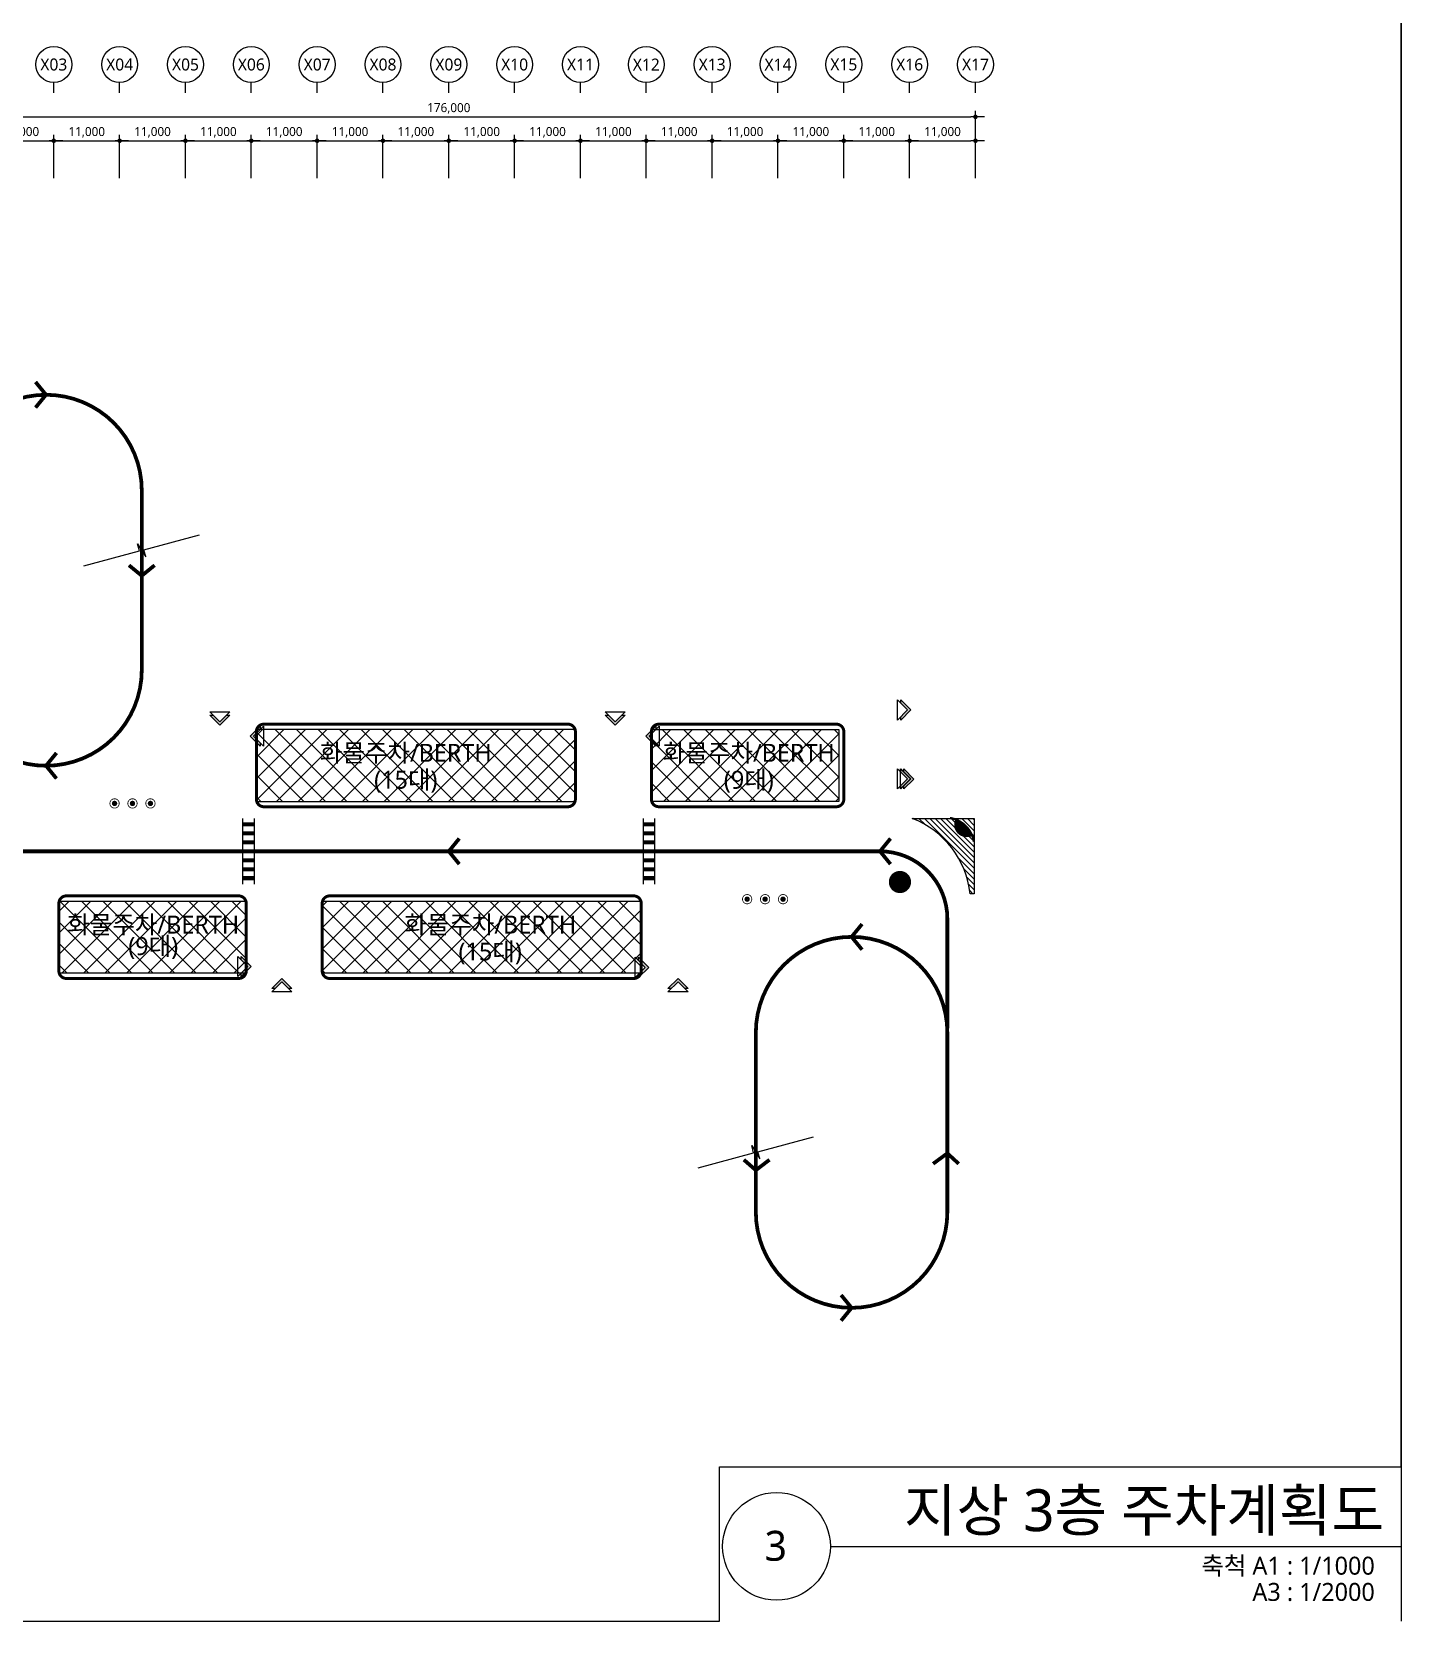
# Model space of a CAD drawing. Header units: millimetres. Extents: x 2220375 to 3855375, y 1113573 to 1649930.
# Drawn here: x 2350943 to 2579750, y 1113730 to 1379365 of the extents above; entities that cross this region are included whole.
import ezdxf
from ezdxf.enums import TextEntityAlignment as Align

# ---------------------------------------------------------------- set-up
doc = ezdxf.new("R2010")
doc.units = ezdxf.units.MM
doc.header["$LTSCALE"] = 10
doc.header["$PDSIZE"] = -10
doc.linetypes.add('HID', pattern=[2, 1.1, -0.9])
doc.linetypes.add('HIDDEN', pattern=[0.375, 0.25, -0.125])
doc.layers.get('0').update_dxf_attribs({"linetype": 'CONTINUOUS'})
doc.layers.get('Defpoints').update_dxf_attribs({"color": 153, "linetype": 'CONTINUOUS'})
for name, color, linetype in [('0-곡선도류화', 30, 'CONTINUOUS'), ('0-반사경', 3, 'CONTINUOUS'), ('0_차량경고등', 6, 'CONTINUOUS'), ('3-볼라드(신설)', 5, 'CONTINUOUS'), ('3-횡단보도(신설)', 210, 'CONTINUOUS'), ('xref-plan(주동코아 및 부대시설)$0$A-ANNO-ENT', 10, 'CONTINUOUS')]:
    doc.layers.add(name, color=color, linetype=linetype)
for name, color, linetype, lineweight in [('0-주차구획', 7, 'CONTINUOUS', 25), ('A-AXIS-BUBL', 7, 'CONTINUOUS', 25), ('A-DEGN-LINE', 4, 'CONTINUOUS', 25), ('A-DIMS', 7, 'CONTINUOUS', 25), ('A-XXXX-HATC', 8, 'CONTINUOUS', 18), ('A-XXXX-SYMB', 7, 'CONTINUOUS', 25), ('A-XXXX-TXT1', 3, 'CONTINUOUS', 25), ('A-XXXX-TXT2', 3, 'CONTINUOUS', 25)]:
    doc.layers.add(name, color=color, linetype=linetype, lineweight=lineweight)
doc.styles.add('HY울릉도L', font='')
doc.styles.add('맑은고딕', font='malgun.ttf')
doc.styles.get('HY울릉도L').set_extended_font_data('HYwulM')
doc.dimstyles.new('CDIM', dxfattribs={"dimtxt": 3, "dimasz": 1.5, "dimexe": 2, "dimexo": 1, "dimgap": 1, "dimtad": 1, "dimdec": 0, "dimrnd": 0.5, "dimzin": 0, "dimdsep": 32, "dimlunit": 6, "dimtxsty": 'HY울릉도L', "dimblk1": '_CIDOT', "dimblk2": '_CIDOT', "dimsah": 1, "dimcen": 5.5, "dimclrd": 2, "dimclre": 2, "dimclrt": 7, "dimadec": 0, "dimazin": 0, "dimtfac": 1, "dimtdec": 0, "dimtix": 1, "dimtmove": 2, "dimatfit": 1, "dimldrblk": '_CIDOT', "dimfxl": 1, "dimtolj": 1, "dimtzin": 0, "dimlwd": -1, "dimarcsym": 0})

# ---------------------------------------------------------------- blocks, each defined once
blk = doc.blocks.new('_CIDOT')
at = {"color": 0, "linetype": 'ByBlock'}
blk.add_line((2, 0), (-1, 0), dxfattribs=at)
at = {"color": 0, "linetype": 'ByBlock', "const_width": 0.5}
blk.add_lwpolyline([(-0.25, 0, 1), (0.25, 0, 1)], format="xyb", close=True, dxfattribs=at)
blk = doc.blocks.new('*D28')
at = {"layer": 'A-DIMS', "lineweight": -2, "transparency": 16777216}
for p, q in [((148693, 255621), (148693, 262871)), ((159693, 255621), (159693, 262871))]:
    blk.add_line(p, q, dxfattribs=at)
at = {"layer": 'A-DIMS', "transparency": 16777216}
blk.add_line((149443, 261871), (158943, 261871), dxfattribs=at)
at = {"layer": 'Defpoints', "color": 0, "transparency": 16777216}
for p in [(159693, 261871), (148693, 255121), (159693, 255121)]:
    blk.add_point(p, dxfattribs=at)
at = {"layer": 'A-DIMS', "transparency": 16777216, "xscale": 750, "yscale": 750, "zscale": 750, "rotation": 180}
blk.add_blockref('_CIDOT', (148693, 261871), dxfattribs=at)
at = {"layer": 'A-DIMS', "transparency": 16777216, "xscale": 750, "yscale": 750, "zscale": 750}
blk.add_blockref('_CIDOT', (159693, 261871), dxfattribs=at)
at = {"layer": 'A-DIMS', "color": 3, "transparency": 16777216, "insert": (154193, 263275), "char_height": 1500, "attachment_point": 5, "style": '맑은고딕'}
blk.add_mtext('\\A1;11,000', dxfattribs=at)
blk = doc.blocks.new('*D29')
at = {"layer": 'A-DIMS', "lineweight": -2, "transparency": 16777216}
for p, q in [((159693, 255621), (159693, 262871)), ((170693, 255621), (170693, 262871))]:
    blk.add_line(p, q, dxfattribs=at)
at = {"layer": 'A-DIMS', "transparency": 16777216}
blk.add_line((160443, 261871), (169943, 261871), dxfattribs=at)
at = {"layer": 'Defpoints', "color": 0, "transparency": 16777216}
for p in [(170693, 261871), (159693, 255121), (170693, 255121)]:
    blk.add_point(p, dxfattribs=at)
at = {"layer": 'A-DIMS', "transparency": 16777216, "xscale": 750, "yscale": 750, "zscale": 750, "rotation": 180}
blk.add_blockref('_CIDOT', (159693, 261871), dxfattribs=at)
at = {"layer": 'A-DIMS', "transparency": 16777216, "xscale": 750, "yscale": 750, "zscale": 750}
blk.add_blockref('_CIDOT', (170693, 261871), dxfattribs=at)
at = {"layer": 'A-DIMS', "color": 3, "transparency": 16777216, "insert": (165193, 263275), "char_height": 1500, "attachment_point": 5, "style": '맑은고딕'}
blk.add_mtext('\\A1;11,000', dxfattribs=at)
blk = doc.blocks.new('*D30')
at = {"layer": 'A-DIMS', "lineweight": -2, "transparency": 16777216}
for p, q in [((170693, 255621), (170693, 262871)), ((181693, 255621), (181693, 262871))]:
    blk.add_line(p, q, dxfattribs=at)
at = {"layer": 'A-DIMS', "transparency": 16777216}
blk.add_line((171443, 261871), (180943, 261871), dxfattribs=at)
at = {"layer": 'Defpoints', "color": 0, "transparency": 16777216}
for p in [(181693, 261871), (170693, 255121), (181693, 255121)]:
    blk.add_point(p, dxfattribs=at)
at = {"layer": 'A-DIMS', "transparency": 16777216, "xscale": 750, "yscale": 750, "zscale": 750, "rotation": 180}
blk.add_blockref('_CIDOT', (170693, 261871), dxfattribs=at)
at = {"layer": 'A-DIMS', "transparency": 16777216, "xscale": 750, "yscale": 750, "zscale": 750}
blk.add_blockref('_CIDOT', (181693, 261871), dxfattribs=at)
at = {"layer": 'A-DIMS', "color": 3, "transparency": 16777216, "insert": (176193, 263275), "char_height": 1500, "attachment_point": 5, "style": '맑은고딕'}
blk.add_mtext('\\A1;11,000', dxfattribs=at)
blk = doc.blocks.new('*D31')
at = {"layer": 'A-DIMS', "lineweight": -2, "transparency": 16777216}
for p, q in [((181693, 255621), (181693, 262871)), ((192693, 255621), (192693, 262871))]:
    blk.add_line(p, q, dxfattribs=at)
at = {"layer": 'A-DIMS', "transparency": 16777216}
blk.add_line((182443, 261871), (191943, 261871), dxfattribs=at)
at = {"layer": 'Defpoints', "color": 0, "transparency": 16777216}
for p in [(192693, 261871), (181693, 255121), (192693, 255121)]:
    blk.add_point(p, dxfattribs=at)
at = {"layer": 'A-DIMS', "transparency": 16777216, "xscale": 750, "yscale": 750, "zscale": 750, "rotation": 180}
blk.add_blockref('_CIDOT', (181693, 261871), dxfattribs=at)
at = {"layer": 'A-DIMS', "transparency": 16777216, "xscale": 750, "yscale": 750, "zscale": 750}
blk.add_blockref('_CIDOT', (192693, 261871), dxfattribs=at)
at = {"layer": 'A-DIMS', "color": 3, "transparency": 16777216, "insert": (187193, 263275), "char_height": 1500, "attachment_point": 5, "style": '맑은고딕'}
blk.add_mtext('\\A1;11,000', dxfattribs=at)
blk = doc.blocks.new('*D32')
at = {"layer": 'A-DIMS', "lineweight": -2, "transparency": 16777216}
for p, q in [((192693, 255621), (192693, 262871)), ((203693, 255621), (203693, 262871))]:
    blk.add_line(p, q, dxfattribs=at)
at = {"layer": 'A-DIMS', "transparency": 16777216}
blk.add_line((193443, 261871), (202943, 261871), dxfattribs=at)
at = {"layer": 'Defpoints', "color": 0, "transparency": 16777216}
for p in [(203693, 261871), (192693, 255121), (203693, 255121)]:
    blk.add_point(p, dxfattribs=at)
at = {"layer": 'A-DIMS', "transparency": 16777216, "xscale": 750, "yscale": 750, "zscale": 750, "rotation": 180}
blk.add_blockref('_CIDOT', (192693, 261871), dxfattribs=at)
at = {"layer": 'A-DIMS', "transparency": 16777216, "xscale": 750, "yscale": 750, "zscale": 750}
blk.add_blockref('_CIDOT', (203693, 261871), dxfattribs=at)
at = {"layer": 'A-DIMS', "color": 3, "transparency": 16777216, "insert": (198193, 263275), "char_height": 1500, "attachment_point": 5, "style": '맑은고딕'}
blk.add_mtext('\\A1;11,000', dxfattribs=at)
blk = doc.blocks.new('*D33')
at = {"layer": 'A-DIMS', "lineweight": -2, "transparency": 16777216}
for p, q in [((203693, 255621), (203693, 262871)), ((214693, 255621), (214693, 262871))]:
    blk.add_line(p, q, dxfattribs=at)
at = {"layer": 'A-DIMS', "transparency": 16777216}
blk.add_line((204443, 261871), (213943, 261871), dxfattribs=at)
at = {"layer": 'Defpoints', "color": 0, "transparency": 16777216}
for p in [(214693, 261871), (203693, 255121), (214693, 255121)]:
    blk.add_point(p, dxfattribs=at)
at = {"layer": 'A-DIMS', "transparency": 16777216, "xscale": 750, "yscale": 750, "zscale": 750, "rotation": 180}
blk.add_blockref('_CIDOT', (203693, 261871), dxfattribs=at)
at = {"layer": 'A-DIMS', "transparency": 16777216, "xscale": 750, "yscale": 750, "zscale": 750}
blk.add_blockref('_CIDOT', (214693, 261871), dxfattribs=at)
at = {"layer": 'A-DIMS', "color": 3, "transparency": 16777216, "insert": (209193, 263275), "char_height": 1500, "attachment_point": 5, "style": '맑은고딕'}
blk.add_mtext('\\A1;11,000', dxfattribs=at)
blk = doc.blocks.new('*D34')
at = {"layer": 'A-DIMS', "lineweight": -2, "transparency": 16777216}
for p, q in [((214693, 255621), (214693, 262871)), ((225693, 255621), (225693, 262871))]:
    blk.add_line(p, q, dxfattribs=at)
at = {"layer": 'A-DIMS', "transparency": 16777216}
blk.add_line((215443, 261871), (224943, 261871), dxfattribs=at)
at = {"layer": 'Defpoints', "color": 0, "transparency": 16777216}
for p in [(225693, 261871), (214693, 255121), (225693, 255121)]:
    blk.add_point(p, dxfattribs=at)
at = {"layer": 'A-DIMS', "transparency": 16777216, "xscale": 750, "yscale": 750, "zscale": 750, "rotation": 180}
blk.add_blockref('_CIDOT', (214693, 261871), dxfattribs=at)
at = {"layer": 'A-DIMS', "transparency": 16777216, "xscale": 750, "yscale": 750, "zscale": 750}
blk.add_blockref('_CIDOT', (225693, 261871), dxfattribs=at)
at = {"layer": 'A-DIMS', "color": 3, "transparency": 16777216, "insert": (220193, 263275), "char_height": 1500, "attachment_point": 5, "style": '맑은고딕'}
blk.add_mtext('\\A1;11,000', dxfattribs=at)
blk = doc.blocks.new('*D35')
at = {"layer": 'A-DIMS', "lineweight": -2, "transparency": 16777216}
for p, q in [((225693, 255621), (225693, 262871)), ((236693, 255621), (236693, 262871))]:
    blk.add_line(p, q, dxfattribs=at)
at = {"layer": 'A-DIMS', "transparency": 16777216}
blk.add_line((226443, 261871), (235943, 261871), dxfattribs=at)
at = {"layer": 'Defpoints', "color": 0, "transparency": 16777216}
for p in [(236693, 261871), (225693, 255121), (236693, 255121)]:
    blk.add_point(p, dxfattribs=at)
at = {"layer": 'A-DIMS', "transparency": 16777216, "xscale": 750, "yscale": 750, "zscale": 750, "rotation": 180}
blk.add_blockref('_CIDOT', (225693, 261871), dxfattribs=at)
at = {"layer": 'A-DIMS', "transparency": 16777216, "xscale": 750, "yscale": 750, "zscale": 750}
blk.add_blockref('_CIDOT', (236693, 261871), dxfattribs=at)
at = {"layer": 'A-DIMS', "color": 3, "transparency": 16777216, "insert": (231193, 263275), "char_height": 1500, "attachment_point": 5, "style": '맑은고딕'}
blk.add_mtext('\\A1;11,000', dxfattribs=at)
blk = doc.blocks.new('*D36')
at = {"layer": 'A-DIMS', "lineweight": -2, "transparency": 16777216}
for p, q in [((236693, 255621), (236693, 262871)), ((247693, 255621), (247693, 262871))]:
    blk.add_line(p, q, dxfattribs=at)
at = {"layer": 'A-DIMS', "transparency": 16777216}
blk.add_line((237443, 261871), (246943, 261871), dxfattribs=at)
at = {"layer": 'Defpoints', "color": 0, "transparency": 16777216}
for p in [(247693, 261871), (236693, 255121), (247693, 255121)]:
    blk.add_point(p, dxfattribs=at)
at = {"layer": 'A-DIMS', "transparency": 16777216, "xscale": 750, "yscale": 750, "zscale": 750, "rotation": 180}
blk.add_blockref('_CIDOT', (236693, 261871), dxfattribs=at)
at = {"layer": 'A-DIMS', "transparency": 16777216, "xscale": 750, "yscale": 750, "zscale": 750}
blk.add_blockref('_CIDOT', (247693, 261871), dxfattribs=at)
at = {"layer": 'A-DIMS', "color": 3, "transparency": 16777216, "insert": (242193, 263275), "char_height": 1500, "attachment_point": 5, "style": '맑은고딕'}
blk.add_mtext('\\A1;11,000', dxfattribs=at)
blk = doc.blocks.new('*D37')
at = {"layer": 'A-DIMS', "lineweight": -2, "transparency": 16777216}
for p, q in [((247693, 255621), (247693, 262871)), ((258693, 255621), (258693, 262871))]:
    blk.add_line(p, q, dxfattribs=at)
at = {"layer": 'A-DIMS', "transparency": 16777216}
blk.add_line((248443, 261871), (257943, 261871), dxfattribs=at)
at = {"layer": 'Defpoints', "color": 0, "transparency": 16777216}
for p in [(258693, 261871), (247693, 255121), (258693, 255121)]:
    blk.add_point(p, dxfattribs=at)
at = {"layer": 'A-DIMS', "transparency": 16777216, "xscale": 750, "yscale": 750, "zscale": 750, "rotation": 180}
blk.add_blockref('_CIDOT', (247693, 261871), dxfattribs=at)
at = {"layer": 'A-DIMS', "transparency": 16777216, "xscale": 750, "yscale": 750, "zscale": 750}
blk.add_blockref('_CIDOT', (258693, 261871), dxfattribs=at)
at = {"layer": 'A-DIMS', "color": 3, "transparency": 16777216, "insert": (253193, 263275), "char_height": 1500, "attachment_point": 5, "style": '맑은고딕'}
blk.add_mtext('\\A1;11,000', dxfattribs=at)
blk = doc.blocks.new('*D38')
at = {"layer": 'A-DIMS', "lineweight": -2, "transparency": 16777216}
for p, q in [((258693, 255621), (258693, 262871)), ((269693, 255621), (269693, 262871))]:
    blk.add_line(p, q, dxfattribs=at)
at = {"layer": 'A-DIMS', "transparency": 16777216}
blk.add_line((259443, 261871), (268943, 261871), dxfattribs=at)
at = {"layer": 'Defpoints', "color": 0, "transparency": 16777216}
for p in [(269693, 261871), (258693, 255121), (269693, 255121)]:
    blk.add_point(p, dxfattribs=at)
at = {"layer": 'A-DIMS', "transparency": 16777216, "xscale": 750, "yscale": 750, "zscale": 750, "rotation": 180}
blk.add_blockref('_CIDOT', (258693, 261871), dxfattribs=at)
at = {"layer": 'A-DIMS', "transparency": 16777216, "xscale": 750, "yscale": 750, "zscale": 750}
blk.add_blockref('_CIDOT', (269693, 261871), dxfattribs=at)
at = {"layer": 'A-DIMS', "color": 3, "transparency": 16777216, "insert": (264193, 263275), "char_height": 1500, "attachment_point": 5, "style": '맑은고딕'}
blk.add_mtext('\\A1;11,000', dxfattribs=at)
blk = doc.blocks.new('*D39')
at = {"layer": 'A-DIMS', "lineweight": -2, "transparency": 16777216}
for p, q in [((269693, 255621), (269693, 262871)), ((280693, 255621), (280693, 262871))]:
    blk.add_line(p, q, dxfattribs=at)
at = {"layer": 'A-DIMS', "transparency": 16777216}
blk.add_line((270443, 261871), (279943, 261871), dxfattribs=at)
at = {"layer": 'Defpoints', "color": 0, "transparency": 16777216}
for p in [(280693, 261871), (269693, 255121), (280693, 255121)]:
    blk.add_point(p, dxfattribs=at)
at = {"layer": 'A-DIMS', "transparency": 16777216, "xscale": 750, "yscale": 750, "zscale": 750, "rotation": 180}
blk.add_blockref('_CIDOT', (269693, 261871), dxfattribs=at)
at = {"layer": 'A-DIMS', "transparency": 16777216, "xscale": 750, "yscale": 750, "zscale": 750}
blk.add_blockref('_CIDOT', (280693, 261871), dxfattribs=at)
at = {"layer": 'A-DIMS', "color": 3, "transparency": 16777216, "insert": (275193, 263275), "char_height": 1500, "attachment_point": 5, "style": '맑은고딕'}
blk.add_mtext('\\A1;11,000', dxfattribs=at)
blk = doc.blocks.new('*D40')
at = {"layer": 'A-DIMS', "lineweight": -2, "transparency": 16777216}
for p, q in [((280693, 255621), (280693, 262871)), ((291693, 255621), (291693, 262871))]:
    blk.add_line(p, q, dxfattribs=at)
at = {"layer": 'A-DIMS', "transparency": 16777216}
blk.add_line((281443, 261871), (290943, 261871), dxfattribs=at)
at = {"layer": 'Defpoints', "color": 0, "transparency": 16777216}
for p in [(291693, 261871), (280693, 255121), (291693, 255121)]:
    blk.add_point(p, dxfattribs=at)
at = {"layer": 'A-DIMS', "transparency": 16777216, "xscale": 750, "yscale": 750, "zscale": 750, "rotation": 180}
blk.add_blockref('_CIDOT', (280693, 261871), dxfattribs=at)
at = {"layer": 'A-DIMS', "transparency": 16777216, "xscale": 750, "yscale": 750, "zscale": 750}
blk.add_blockref('_CIDOT', (291693, 261871), dxfattribs=at)
at = {"layer": 'A-DIMS', "color": 3, "transparency": 16777216, "insert": (286193, 263275), "char_height": 1500, "attachment_point": 5, "style": '맑은고딕'}
blk.add_mtext('\\A1;11,000', dxfattribs=at)
blk = doc.blocks.new('*D41')
at = {"layer": 'A-DIMS', "lineweight": -2, "transparency": 16777216}
for p, q in [((126693, 255621), (126693, 266871)), ((302693, 255621), (302693, 266871))]:
    blk.add_line(p, q, dxfattribs=at)
at = {"layer": 'A-DIMS', "transparency": 16777216}
blk.add_line((127443, 265871), (301943, 265871), dxfattribs=at)
at = {"layer": 'Defpoints', "color": 0, "transparency": 16777216}
for p in [(302693, 265871), (126693, 255121), (302693, 255121)]:
    blk.add_point(p, dxfattribs=at)
at = {"layer": 'A-DIMS', "transparency": 16777216, "xscale": 750, "yscale": 750, "zscale": 750, "rotation": 180}
blk.add_blockref('_CIDOT', (126693, 265871), dxfattribs=at)
at = {"layer": 'A-DIMS', "transparency": 16777216, "xscale": 750, "yscale": 750, "zscale": 750}
blk.add_blockref('_CIDOT', (302693, 265871), dxfattribs=at)
at = {"layer": 'A-DIMS', "color": 3, "transparency": 16777216, "insert": (214693, 267275), "char_height": 1500, "attachment_point": 5, "style": '맑은고딕'}
blk.add_mtext('\\A1;176,000', dxfattribs=at)
blk = doc.blocks.new('*D42')
at = {"layer": 'A-DIMS', "lineweight": -2, "transparency": 16777216}
for p, q in [((291693, 255621), (291693, 262871)), ((302693, 255621), (302693, 262871))]:
    blk.add_line(p, q, dxfattribs=at)
at = {"layer": 'A-DIMS', "transparency": 16777216}
blk.add_line((292443, 261871), (301943, 261871), dxfattribs=at)
at = {"layer": 'Defpoints', "color": 0, "transparency": 16777216}
for p in [(302693, 261871), (291693, 255121), (302693, 255121)]:
    blk.add_point(p, dxfattribs=at)
at = {"layer": 'A-DIMS', "transparency": 16777216, "xscale": 750, "yscale": 750, "zscale": 750, "rotation": 180}
blk.add_blockref('_CIDOT', (291693, 261871), dxfattribs=at)
at = {"layer": 'A-DIMS', "transparency": 16777216, "xscale": 750, "yscale": 750, "zscale": 750}
blk.add_blockref('_CIDOT', (302693, 261871), dxfattribs=at)
at = {"layer": 'A-DIMS', "color": 3, "transparency": 16777216, "insert": (297193, 263275), "char_height": 1500, "attachment_point": 5, "style": '맑은고딕'}
blk.add_mtext('\\A1;11,000', dxfattribs=at)
blk = doc.blocks.new('*D44')
at = {"layer": 'A-DIMS', "lineweight": -2, "transparency": 16777216}
for p, q in [((137693, 255621), (137693, 262871)), ((148693, 255621), (148693, 262871))]:
    blk.add_line(p, q, dxfattribs=at)
at = {"layer": 'A-DIMS', "transparency": 16777216}
blk.add_line((138443, 261871), (147943, 261871), dxfattribs=at)
at = {"layer": 'Defpoints', "color": 0, "transparency": 16777216}
for p in [(148693, 261871), (137693, 255121), (148693, 255121)]:
    blk.add_point(p, dxfattribs=at)
at = {"layer": 'A-DIMS', "transparency": 16777216, "xscale": 750, "yscale": 750, "zscale": 750, "rotation": 180}
blk.add_blockref('_CIDOT', (137693, 261871), dxfattribs=at)
at = {"layer": 'A-DIMS', "transparency": 16777216, "xscale": 750, "yscale": 750, "zscale": 750}
blk.add_blockref('_CIDOT', (148693, 261871), dxfattribs=at)
at = {"layer": 'A-DIMS', "color": 3, "transparency": 16777216, "insert": (143193, 263275), "char_height": 1500, "attachment_point": 5, "style": '맑은고딕'}
blk.add_mtext('\\A1;11,000', dxfattribs=at)
blk = doc.blocks.new('A$C1EDD7551')
at = {"layer": 'xref-plan(주동코아 및 부대시설)$0$A-ANNO-ENT'}
blk.add_hatch(color=256, dxfattribs=at).paths.add_polyline_path([(177, 884), (0, 1061), (0, 0), (1061, 0), (884, 177), (177, 177)])
blk.add_lwpolyline([(177, 1237), (1237, 177), (177, 177)], close=True, dxfattribs=at)
blk.add_lwpolyline([(884, 177), (1061, 0), (0, 0), (0, 1061), (177, 884)], dxfattribs=at)
blk = doc.blocks.new('20181222.162417')
at = {"layer": '0_차량경고등', "const_width": 2121}
blk.add_lwpolyline([(0, -1060, 1), (0, 1060, 1)], format="xyb", close=True, dxfattribs=at)
blk = doc.blocks.new('A$C399836ED')
at = {"layer": '3-볼라드(신설)'}
for points, const_width in [([(-0.52, 0, 1), (0.52, 0, 1)], 0.0864), ([(-0.15, 0, 1), (0.15, 0, 1)], 0.294)]:
    blk.add_lwpolyline(points, format="xyb", close=True, dxfattribs=dict(at, const_width=const_width))
blk = doc.blocks.new('반사경~')
at = {"layer": '0-반사경'}
blk.add_hatch(color=256, dxfattribs=at).paths.add_polyline_path([(4032, -458, 0.6988236), (797, -458, 0.2071045)])
at = {"layer": '0-반사경', "const_width": 309}
blk.add_lwpolyline([(0, 0, 0.328493), (4829, 0)], format="xyb", dxfattribs=at)
at = {"layer": '0-반사경'}
blk.add_arc((2414, -1050), 1722, 20.10648, 159.89352, dxfattribs=at)
blk = doc.blocks.new('DIM(210222)')
for p, q in [((148693, 269870.6), (148693, 271620.6)), ((159693, 269870.6), (159693, 271620.6)), ((170693, 269870.6), (170693, 271620.6)), ((181693, 269870.6), (181693, 271620.6)), ((192693, 269870.6), (192693, 271620.6)), ((203693, 269870.6), (203693, 271620.6)), ((214693, 269870.6), (214693, 271620.6)), ((225693, 269870.6), (225693, 271620.6)), ((236693, 269870.6), (236693, 271620.6)), ((247693, 269870.6), (247693, 271620.6)), ((258693, 269870.6), (258693, 271620.6)), ((269693, 269870.6), (269693, 271620.6)), ((280693, 269870.6), (280693, 271620.6)), ((291693, 269870.6), (291693, 271620.6)), ((302693, 269870.6), (302693, 271620.6))]:
    blk.add_line(p, q)
at = {"layer": 'A-AXIS-BUBL', "ltscale": 0.2}
for centre in [(148693, 274620.6), (159693, 274620.6), (170693, 274620.6), (181693, 274620.6), (192693, 274620.6), (203693, 274620.6), (214693, 274620.6), (225693, 274620.6), (236693, 274620.6), (247693, 274620.6), (258693, 274620.6), (269693, 274620.6), (280693, 274620.6), (291693, 274620.6), (302693, 274620.6)]:
    blk.add_circle(centre, 3000, dxfattribs=at)
at = {"layer": 'A-XXXX-TXT2', "ltscale": 0.2, "style": '맑은고딕'}
for s, p in [('X03', (148693, 274620.6)), ('X04', (159693, 274620.6)), ('X05', (170693, 274620.6)), ('X06', (181693, 274620.6)), ('X07', (192693, 274620.6)), ('X08', (203693, 274620.6)), ('X09', (214693, 274620.6)), ('X10', (225693, 274620.6)), ('X11', (236693, 274620.6)), ('X12', (247693, 274620.6)), ('X13', (258693, 274620.6)), ('X14', (269693, 274620.6)), ('X15', (280693, 274620.6)), ('X16', (291693, 274620.6)), ('X17', (302693, 274620.6))]:
    blk.add_text(s, height=2000, dxfattribs=at).set_placement(p, align=Align.MIDDLE)
at = {"layer": 'A-DIMS'}
for p1, p2, distance, picture, middle in [((126693, 255120.6), (302693, 255120.6), 10750, '*D41', (214693, 267275.5)), ((137693, 255120.6), (148693, 255120.6), 6750, '*D44', (143193, 263275.5)), ((148693, 255120.6), (159693, 255120.6), 6750, '*D28', (154193, 263275.5)), ((159693, 255120.6), (170693, 255120.6), 6750, '*D29', (165193, 263275.5)), ((170693, 255120.6), (181693, 255120.6), 6750, '*D30', (176193, 263275.5)), ((181693, 255120.6), (192693, 255120.6), 6750, '*D31', (187193, 263275.5)), ((192693, 255120.6), (203693, 255120.6), 6750, '*D32', (198193, 263275.5)), ((203693, 255120.6), (214693, 255120.6), 6750, '*D33', (209193, 263275.5)), ((214693, 255120.6), (225693, 255120.6), 6750, '*D34', (220193, 263275.5)), ((225693, 255120.6), (236693, 255120.6), 6750, '*D35', (231193, 263275.5)), ((236693, 255120.6), (247693, 255120.6), 6750, '*D36', (242193, 263275.5)), ((247693, 255120.6), (258693, 255120.6), 6750, '*D37', (253193, 263275.5)), ((258693, 255120.6), (269693, 255120.6), 6750, '*D38', (264193, 263275.5)), ((269693, 255120.6), (280693, 255120.6), 6750, '*D39', (275193, 263275.5)), ((280693, 255120.6), (291693, 255120.6), 6750, '*D40', (286193, 263275.5)), ((291693, 255120.6), (302693, 255120.6), 6750, '*D42', (297193, 263275.5))]:
    dim = blk.add_aligned_dim(p1=p1, p2=p2, distance=distance, dimstyle='CDIM', override={"dimscale": 500, "dimtxsty": '맑은고딕', "dimclrd": 256, "dimclre": 256, "dimclrt": 3}, dxfattribs=at)
    dim.commit()
    dim.dimension.update_dxf_attribs({"geometry": picture, "text_midpoint": middle})

msp = doc.modelspace()

# ---------------------------------------------------------------- hatches: boundary and pattern name
at = {"layer": '0-곡선도류화'}
h = msp.add_hatch(dxfattribs=at)
h.set_pattern_fill('ANSI31', color=256, scale=200, angle=90)
h.set_pattern_definition([(135, (101723.6, 2226471.55), (-449.0128, -449.0128), [])])
edge = h.paths.add_edge_path()
edge.add_arc((2492554.9, 1233678.1), 15249.5, 6.106323, 68.848914)
edge.add_line((2498057.3, 1247900.2), (2508417.9, 1247900.2))
edge.add_line((2508417.9, 1247900.2), (2508417.9, 1235300.2))
edge.add_line((2508417.9, 1235300.2), (2507717.9, 1235300.2))
at = {"layer": 'A-XXXX-HATC'}
h = msp.add_hatch(dxfattribs=at)
h.set_pattern_fill('ANSI37', color=6, scale=800)
h.set_pattern_definition([(45, (0, 191566), (-1796.0512, 1796.0512), []), (135, (0, 191566), (-1796.0512, -1796.0512), [])])
h.paths.add_polyline_path([(2441767.8, 1262750.2), (2388467.8, 1262750.2), (2388467.8, 1250750.2), (2441767.8, 1250750.2)])
h.paths.add_polyline_path([(2485767.8, 1262750.2), (2454467.8, 1262750.2), (2454467.8, 1250750.2), (2485767.8, 1250750.2)])
h.paths.add_polyline_path([(2452767.8, 1234050.2), (2399467.8, 1234050.2), (2399467.8, 1222050.2), (2452767.8, 1222050.2)])
h.paths.add_polyline_path([(2386767.8, 1234050.2), (2355467.8, 1234050.2), (2355467.8, 1222050.2), (2386767.8, 1222050.2)])

# ---------------------------------------------------------------- linework, layer by layer
msp.add_line((2579749.8, 1649929.6), (2579749.8, 1113729.6))
at = {"layer": '0-곡선도류화'}
msp.add_lwpolyline([(2507717.9, 1235300.2, 0.28081705), (2498057.3, 1247900.2), (2508417.9, 1247900.2), (2508417.9, 1235300.2), (2507717.9, 1235300.2)], format="xyb", dxfattribs=at)
at = {"layer": '0-주차구획', "linetype": 'HIDDEN', "ltscale": 800, "const_width": 500}
for points in [[(2389717.8, 1263650.2), (2440517.8, 1263650.2, -0.41421356), (2441767.8, 1262400.2), (2441767.8, 1251100.2, -0.41421356), (2440517.8, 1249850.2), (2389717.8, 1249850.2, -0.41421356), (2388467.8, 1251100.2), (2388467.8, 1262400.2, -0.41421356)], [(2455717.8, 1263650.2), (2485367.8, 1263650.2, -0.41421356), (2486617.8, 1262400.2), (2486617.8, 1251100.2, -0.41421356), (2485367.8, 1249850.2), (2455717.8, 1249850.2, -0.41421356), (2454467.8, 1251100.2), (2454467.8, 1262400.2, -0.41421356)], [(2356717.8, 1234950.2), (2385517.8, 1234950.2, -0.41421356), (2386767.8, 1233700.2), (2386767.8, 1222400.2, -0.41421356), (2385517.8, 1221150.2), (2356717.8, 1221150.2, -0.41421356), (2355467.8, 1222400.2), (2355467.8, 1233700.2, -0.41421356)], [(2400717.8, 1234950.2), (2451517.8, 1234950.2, -0.41421356), (2452767.8, 1233700.2), (2452767.8, 1222400.2, -0.41421356), (2451517.8, 1221150.2), (2400717.8, 1221150.2, -0.41421356), (2399467.8, 1222400.2), (2399467.8, 1233700.2, -0.41421356)]]:
    msp.add_lwpolyline(points, format="xyb", close=True, dxfattribs=at)
at = {"layer": '3-횡단보도(신설)'}
for p, q in [((2386167.8, 1247900.2), (2386167.8, 1236900.2)), ((2388167.8, 1236900.2), (2388167.8, 1247900.2)), ((2453067.8, 1247900.2), (2453067.8, 1236900.2)), ((2455067.8, 1236900.2), (2455067.8, 1247900.2))]:
    msp.add_line(p, q, dxfattribs=at)
at = {"layer": '3-횡단보도(신설)', "const_width": 700, "flags": 128}
for points in [[(2386167.8, 1246900.2), (2388167.8, 1246900.2)], [(2453067.8, 1246900.2), (2455067.8, 1246900.2)], [(2386167.8, 1245400.2), (2388167.8, 1245400.2)], [(2386167.8, 1243900.2), (2388167.8, 1243900.2)], [(2453067.8, 1245400.2), (2455067.8, 1245400.2)], [(2453067.8, 1243900.2), (2455067.8, 1243900.2)], [(2386167.8, 1242400.2), (2388167.8, 1242400.2)], [(2386167.8, 1240900.2), (2388167.8, 1240900.2)], [(2453067.8, 1242400.2), (2455067.8, 1242400.2)], [(2453067.8, 1240900.2), (2455067.8, 1240900.2)], [(2386167.8, 1239400.2), (2388167.8, 1239400.2)], [(2386167.8, 1237900.2), (2388167.8, 1237900.2)], [(2453067.8, 1239400.2), (2455067.8, 1239400.2)], [(2453067.8, 1237900.2), (2455067.8, 1237900.2)]]:
    msp.add_lwpolyline(points, dxfattribs=at)
at = {"layer": 'A-DEGN-LINE', "color": 4, "linetype": 'HID', "ltscale": 200, "const_width": 625}
for points in [[(2351565.9, 1320843.1), (2353317.8, 1318700.2), (2351565.9, 1316557.3)], [(2355069.8, 1254557.3), (2353317.8, 1256700.2), (2355069.8, 1258843.1)]]:
    msp.add_lwpolyline(points, dxfattribs=at)
msp.add_lwpolyline([(2369317.8, 1302700.2, 0.41421356), (2353317.8, 1318700.2, 0.41421356), (2337317.8, 1302700.2), (2337317.8, 1272700.2, 0.41421356), (2353317.8, 1256700.2, 0.41421356), (2369317.8, 1272700.2)], format="xyb", close=True, dxfattribs=at)
at = {"layer": 'A-DEGN-LINE'}
msp.add_lwpolyline([(2359658.6, 1290112), (2368955.6, 1292603.2), (2368632.1, 1293810.6), (2370003.6, 1291589.9), (2369680.1, 1292797.3), (2378977.1, 1295288.4)], dxfattribs=at)
at = {"layer": 'A-DEGN-LINE', "color": 4, "const_width": 625}
msp.add_lwpolyline([(2367175, 1290206.1), (2369317.8, 1288454.2), (2371460.7, 1290206.1)], dxfattribs=at)
at = {"layer": 'A-DEGN-LINE', "color": 4, "linetype": 'HID', "ltscale": 200, "const_width": 625}
msp.add_lwpolyline([(2420617.8, 1242400.2), (2348567.8, 1242400.2, -0.41421356), (2337317.8, 1253650.2), (2337317.8, 1272200.2)], format="xyb", dxfattribs=at)
at = {"layer": 'A-DEGN-LINE', "color": 2, "const_width": 625}
for points in [[(2422369.8, 1240257.5), (2420617.8, 1242400.3), (2422369.8, 1244543.2)], [(2494419.8, 1240257.5), (2492667.8, 1242400.3), (2494419.8, 1244543.2)], [(2489669.8, 1230243.1), (2487917.8, 1228100.2), (2489669.8, 1225957.3)], [(2474203.4, 1190852.3), (2471917.8, 1189100.4), (2469917.7, 1190852.3)], [(2505818.7, 1190176.4), (2503917.8, 1191928.3), (2501533, 1190176.4)], [(2486165.9, 1163957.3), (2487917.8, 1166100.2), (2486165.9, 1168243.1)]]:
    msp.add_lwpolyline(points, dxfattribs=at)
at = {"layer": 'A-DEGN-LINE', "color": 2, "ltscale": 200, "const_width": 625}
msp.add_lwpolyline([(2420617.8, 1242400.2), (2492667.8, 1242400.2, -0.41421356), (2503917.8, 1231150.2), (2503917.8, 1212800.2)], format="xyb", dxfattribs=at)
at = {"layer": 'A-DEGN-LINE', "color": 2, "const_width": 625}
msp.add_lwpolyline([(2503917.8, 1212100.2, 0.41421356), (2487917.8, 1228100.2, 0.41421356), (2471917.8, 1212100.2), (2471917.8, 1182100.2, 0.41421356), (2487917.8, 1166100.2, 0.41421356), (2503917.8, 1182100.2)], format="xyb", close=True, dxfattribs=at)
at = {"layer": 'A-DEGN-LINE', "color": 2}
msp.add_lwpolyline([(2462258.6, 1189512), (2471555.6, 1192003.1), (2471232.1, 1193210.6), (2472603.6, 1190989.9), (2472280.1, 1192197.3), (2481577.1, 1194688.4)], dxfattribs=at)
at = {"layer": 'A-XXXX-SYMB'}
msp.add_line((2484371.3, 1126229.6), (2579749.8, 1126229.6), dxfattribs=at)
msp.add_circle((2475371.3, 1126229.6), 9000, dxfattribs=at)
at = {"layer": 'Defpoints'}
for points in [[(2579749.8, 1381829.6), (2220374.8, 1381829.6), (2220374.8, 1113729.6), (2465835.5, 1113729.6), (2465835.5, 1139512.6), (2579749.8, 1139512.6)], [(2388467.8, 1250750.2), (2441767.8, 1250750.2), (2441767.8, 1262750.2), (2388467.8, 1262750.2)], [(2454467.8, 1262750.2), (2485767.8, 1262750.2), (2485767.8, 1250750.2), (2454467.8, 1250750.2)], [(2355467.8, 1234050.2), (2386767.8, 1234050.2), (2386767.8, 1222050.2), (2355467.8, 1222050.2)], [(2399467.8, 1234050.2), (2452767.8, 1234050.2), (2452767.8, 1222050.2), (2399467.8, 1222050.2)]]:
    msp.add_lwpolyline(points, close=True, dxfattribs=at)

# ---------------------------------------------------------------- block references
msp.add_blockref('DIM(210222)', (2205924.8, 1099279.6))
at = {"layer": '0-반사경', "color": 0, "xscale": -1.166351280033113, "yscale": 1.166351280033113, "zscale": 1.166351280033113, "rotation": 134.9999999999999}
msp.add_blockref('반사경~', (2504353.1, 1247976.2), dxfattribs=at)
at = {"layer": '0_차량경고등', "xscale": 0.8750000012471518, "yscale": 0.8750000012471518, "zscale": 0.8750000012471518}
msp.add_blockref('20181222.162417', (2495998.1, 1237269.5), dxfattribs=at)
at = {"layer": '3-볼라드(신설)', "xscale": 1500, "yscale": 1500, "zscale": 1500}
for p in [(2364767.8, 1250400.2), (2367767.8, 1250400.2), (2370767.8, 1250400.2), (2470467.8, 1234400.2), (2473467.8, 1234400.2), (2476467.8, 1234400.2)]:
    msp.add_blockref('A$C399836ED', p, dxfattribs=at)
at = {"layer": 'xref-plan(주동코아 및 부대시설)$0$A-ANNO-ENT'}
for p, xscale, yscale, zscale, rotation in [((2382367.8, 1263471.8), 2.246331026441422, 2.246331026441422, 2.246331026441422, 44.99999999999984), ((2448417.8, 1263471.8), 2.246331026441422, 2.246331026441422, 2.246331026441422, 44.99999999999984), ((2497809.7, 1266022.1), 2.246331026441421, 2.246331026441421, 2.246331026441421, 135.000000000001), ((2387431.9, 1261650.2), 2.24633102644142, 2.24633102644142, 2.24633102644142, 315.000000000001), ((2453536.5, 1261650.2), 2.24633102644142, 2.24633102644142, 2.24633102644142, 315.000000000001), ((2497809.7, 1254507.3), 2.246331026441421, 2.246331026441421, 2.246331026441421, 135.000000000001), ((2498336.1, 1254482.5), 2.246331026441421, 2.246331026441421, 2.246331026441421, 134.3704918655701), ((2387606.2, 1223150.2), 2.24633102644142, 2.24633102644142, 2.24633102644142, 135.000000000001), ((2454016, 1223000.2), 2.24633102644142, 2.24633102644142, 2.24633102644142, 135.000000000001), ((2392731.2, 1221138.3), 2.246331026441421, 2.246331026441421, 2.246331026441421, 224.9999999999999), ((2458921.7, 1221138.3), 2.246331026441421, 2.246331026441421, 2.246331026441421, 224.9999999999999)]:
    msp.add_blockref('A$C1EDD7551', p, dxfattribs=dict(at, xscale=xscale, yscale=yscale, zscale=zscale, rotation=rotation))

# ---------------------------------------------------------------- texts
at = {"layer": 'A-XXXX-TXT1', "style": '맑은고딕'}
msp.add_text('지상 3층 주차계획도', height=7000, dxfattribs=at).set_placement((2576891.8, 1126682.4), align=Align.BOTTOM_RIGHT)
msp.add_text('3', height=5000, dxfattribs=at).set_placement((2475255.8, 1126336.4), align=Align.MIDDLE)
for s, p in [('축척 A1 : 1/1000', (2575334.2, 1124506.8)), ('A3 : 1/2000', (2575334.2, 1120128.5))]:
    msp.add_text(s, height=3000, dxfattribs=at).set_placement(p, align=Align.TOP_RIGHT)
at = {"layer": 'A-XXXX-TXT2', "style": '맑은고딕'}
for s, p in [('화물주차/BERTH', (2413431.2, 1258858.5)), ('화물주차/BERTH', (2470744.9, 1258858.5)), ('(15대)', (2413431.2, 1254358.5)), ('(9대)', (2470744.9, 1254358.5)), ('화물주차/BERTH', (2371227.2, 1230158.5)), ('화물주차/BERTH', (2427531.2, 1230158.5)), ('(9대)', (2371227.2, 1226558.5)), ('(15대)', (2427531.2, 1225658.5))]:
    msp.add_text(s, height=3000, dxfattribs=at).set_placement(p, align=Align.MIDDLE_CENTER)

doc.saveas('drawing.dxf')
